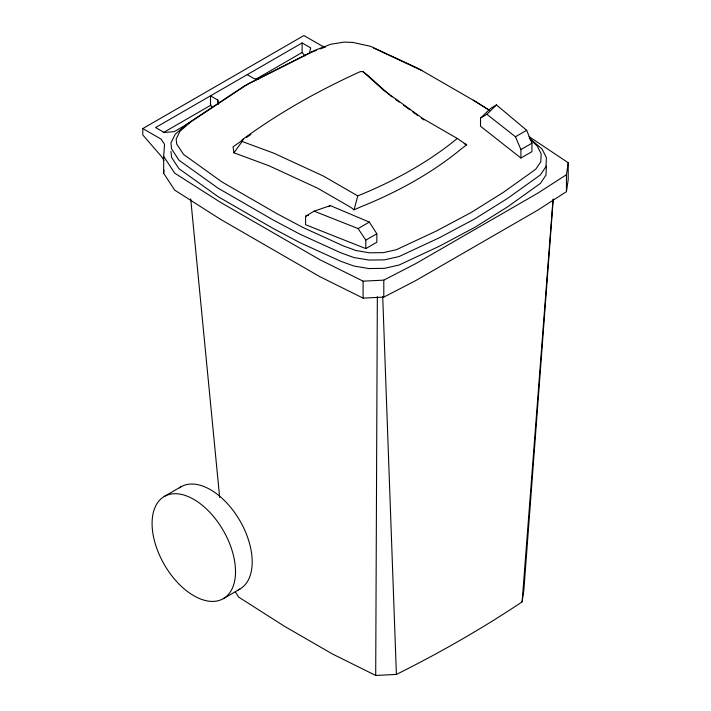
<?xml version="1.0" encoding="UTF-8"?>
<svg xmlns="http://www.w3.org/2000/svg" width="711" height="711" viewBox="0 0 711 711"><rect width="100%" height="100%" fill="white"/><g stroke="black" fill="none" stroke-linecap="round" stroke-linejoin="round"><path stroke-width="1.07" d="M553.265 199.018L523.874 589.899L522.123 601.853A1219.694 704.183 0 0 1 396.4 674.437L375.701 675.45L377.345 296.638M546.377 166.09L545.995 175.075L540.324 183.465L507.681 206.785L474.912 227.298L439.398 246.21L398.995 265.061L384.464 268.331L368.902 268.554L353.954 266.047L340.72 261.248L299.944 242.673L273.193 228.48L218.099 196.671L178.941 168.667L171.6 157.433L170.933 151.461M529.064 136.619L568.205 162.739L568.205 179.705L566.454 191.659L538.067 209.967L415.517 280.721L383.798 297.109L363.099 298.122L319.772 276.623L220.392 219.246L174.684 190.113L163.663 173.297L163.663 156.331L164.543 144.351L161.166 139.169L142.795 128.567L142.795 134.93L161.166 156.136L163.983 160.455M163.663 173.297L163.903 170.027M522.123 601.853L552.998 199.72M566.454 191.659L566.454 174.693L568.205 162.739M309.214 53.698L310.716 47.913L302.113 42.944L155.611 127.536L164.205 132.495L174.231 131.624L190.512 122.221M354.078 209.825L357.757 195.898A405.048 233.848 0 0 0 457.262 138.449L466.692 144.813L461.475 148.741A403.999 233.244 0 0 1 360.886 206.812L354.078 209.825L350.701 207.292L317.639 188.211L268.971 165.752L233.955 152.812L233.039 146.83L243.749 139.383M233.955 152.812L242.14 141.48L241.927 139.969C278.783 112.862 318.759 90.466 360.379 71.58L363.01 71.695L367.942 75.455L389.548 94.954M480.512 118.133L486.857 114.275L496.456 104.926L526.673 130.282L531.935 143.195L531.935 151.674L520.914 158.038L480.512 126.229L480.512 118.133L490.563 108.472L496.456 104.926M246.424 137.516L250.885 134.415M566.454 174.693L538.067 193.001L415.517 263.754L383.798 280.143L363.099 281.156L319.772 259.657L220.392 202.28L174.684 173.146L163.663 156.331M328.606 206.643L330.331 205.612L369.32 222.09L376.83 233.75L376.83 242.238L365.81 248.601L305.579 224.72L305.579 216.233L314.138 211.149L330.331 205.612M142.795 128.567L303.908 35.55L322.279 46.153L325.265 46.802M163.183 132.699L211.149 105.006M255.747 79.259L302.113 52.49L302.113 42.944M486.857 114.275L515.448 136.761L526.673 130.282M314.138 211.149L358.086 228.578L369.32 222.09M520.914 158.038L520.914 149.559L531.935 143.195M365.81 248.601L365.81 240.114L376.83 233.75M164.294 496.429L180.985 486.786M223.316 598.653L240.007 589.01M316.279 50.428L311.169 52.374L244.602 85.844L186.62 124.274L175.19 134.299L170.933 142.982L171.6 148.954L178.941 160.188L218.099 188.184L273.193 219.992L299.944 234.186L340.72 252.769L353.954 257.56L368.902 260.066L384.464 259.853L398.995 256.573L439.398 237.732L474.912 218.81L507.681 198.307L540.324 174.977L545.995 166.596L546.377 157.602L542.031 148.981L529.26 138.067M320.368 48.872L325.469 46.935M305.579 216.233L308.601 215.211M258.795 78.983L254.574 78.877L247.232 74.637M242.14 141.48L273.939 153.247L323.363 176.044L357.757 195.898M464.061 143.64L466.692 144.813M373.364 47.939L421.863 70.54M375.701 675.45L332.375 653.951L284.418 626.267L238.718 597.133L235.234 591.819M457.262 138.449L422.867 118.595L383.38 90.057L363.01 71.695M218.153 104.153L217.842 100.082L210.5 95.843L210.5 105.388L212.5 107.699M489.71 110.356L476.957 102.348L418.397 68.54L370.689 46.348L352.789 42.42L344.106 42.082L330.704 44.278L314.386 50.517L248.317 83.747L190.752 121.892L179.945 131.313L176.15 139.054L176.728 144.066L183.536 154.403L221.974 181.945L276.783 213.584L303.33 227.662L343.733 246.068L356.087 250.548L369.604 252.814L383.469 252.627L396.365 249.703L436.012 231.199L471.242 212.456L503.717 192.112L535.774 169.218L540.822 161.77L541.151 153.772L537.232 145.968L530.246 139.543M473.206 100.18L489.141 110.205M390.348 95.674L392.117 96.954M395.654 99.504L399.191 102.064M403.617 105.255L409.803 109.725M412.451 111.636L417.757 115.466M421.294 118.026L423.952 119.937M302.113 52.49L304.983 55.805M358.086 228.578L365.81 240.114M515.448 136.761L520.914 149.559M190.717 198.893L219.655 497.398M382.705 296.389L396.4 674.437M383.798 280.143L383.798 297.109M363.099 281.156L363.099 298.122M217.842 100.082L217.842 104.321M235.501 571.644A58.986 34.057 60 0 0 193.792 499.38A58.986 34.057 60 0 0 152.083 523.465A58.986 34.057 60 0 0 193.801 595.72A58.986 34.057 60 0 0 235.528 571.626M179.332 487.862A58.986 34.057 60 0 1 239.98 520.852A58.986 34.057 60 0 1 238.221 589.863"/></g></svg>
